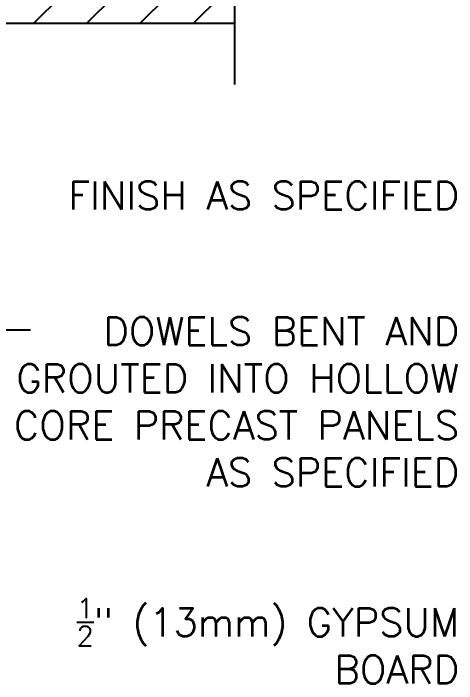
# Model space of a CAD drawing. Header units: inches. Extents: x 150.8 to 208.4, y 123.4 to 190.6.
# Drawn here: x 196.55 to 208.32, y 145.61 to 163.41 of the extents above; entities that cross this region are included whole.
import ezdxf

# ---------------------------------------------------------------- set-up
doc = ezdxf.new("R2010")
doc.units = ezdxf.units.IN
doc.header["$LTSCALE"] = 0.5
doc.header["$MEASUREMENT"] = 0
for name, color, linetype in [('HATCH', 12, 'Continuous'), ('line25', 2, 'Continuous'), ('LINE9', 9, 'Continuous'), ('TEXT', 4, 'Continuous')]:
    doc.layers.add(name, color=color, linetype=linetype)
doc.styles.add('DIM', font='romans.shx', dxfattribs={"width": 0.7})
doc.styles.add('ROMANS', font='romans.shx', dxfattribs={"height": 0.75})
doc.dimstyles.new('ext_12', dxfattribs={"dimscale": 12, "dimtxt": 0.09375, "dimasz": 0.09375, "dimexe": 0.09375, "dimexo": 0.0625, "dimgap": 0.0625, "dimtad": 1, "dimdec": 1, "dimzin": 3, "dimdsep": 46, "dimlunit": 4, "dimtxsty": 'DIM', "dimcen": 0.09, "dimdle": 0.09375, "dimclrt": 4, "dimadec": 0, "dimazin": 0, "dimtfac": 1, "dimtdec": 1, "dimtmove": 2, "dimatfit": 3, "dimfxl": 1, "dimfrac": 2, "dimtolj": 1, "dimtzin": 0, "dimarcsym": 0})

msp = doc.modelspace()

# ---------------------------------------------------------------- hatches: boundary and pattern name
at = {"layer": 'HATCH'}
h = msp.add_hatch(dxfattribs=at)
h.set_pattern_fill('ANSI31', color=256, scale=8, style=0)
h.set_pattern_definition([(45, (0, 0), (-0.7071067811865475, 0.7071067811865476), [])])
h.paths.add_polyline_path([(202.422542507707, 164.996823549474, -0.5704545098094453), (202.422542507707, 169.3007816980291), (202.422542507707, 171.1488026237523), (188.6949363397699, 171.1488026237524), (188.6949363397699, 169.6488026237515, -1.78828917065623), (186.4645465427197, 166.0194836461306), (185.0190194239107, 165.8675526237524), (184.8551284584182, 163.5238026237524, 1), (184.8551284584182, 163.1488026237524), (202.422542507707, 163.1488026237524)])
h.paths.add_polyline_path([(193.6949363397698, 167.1488026237515, -1), (198.6949363397698, 167.1488026237515, -1)], flags=16)

# ---------------------------------------------------------------- linework, layer by layer
at = {"layer": 'line25'}
msp.add_line((184.8551284584182, 163.1488026237524), (202.4225425077071, 163.1488026237524), dxfattribs=at)
at = {"layer": 'LINE9'}
msp.add_lwpolyline([(202.422542507707, 172.9081421576755), (202.422542507707, 167.1488026237516), (201.422542507707, 166.1488026237516), (202.422542507707, 166.1488026237516), (203.422542507707, 166.1488026237516), (202.422542507707, 165.1488026237516), (202.422542507707, 161.5238026237516)], dxfattribs=at)

# ---------------------------------------------------------------- texts
at = {"layer": 'TEXT', "char_height": 0.75, "attachment_point": 6, "style": 'ROMANS'}
for s, insert, width in [('\\A1;FINISH AS SPECIFIED', (208.3892002804317, 158.5755903171639), 12.02995102836537), ('\\A1;DOWELS BENT AND GROUTED INTO HOLLOW CORE PRECAST PANELS AS SPECIFIED', (208.3892002804317, 153.0970955865413), 13.63949458487357), ('\\A1;{\\H0.7x;\\S1/2;}" (13mm) GYPSUM BOARD', (208.3892002804317, 146.7423719135501), 12.02995102836537)]:
    msp.add_mtext(s, dxfattribs=dict(at, insert=insert, width=width))

# ---------------------------------------------------------------- leaders
at = {"layer": 'TEXT'}
msp.add_leader([(187.0790080697039, 166.6871988503433), (193.391144353705, 155.0093938415445), (197.0044085628012, 155.0093938415445)], dimstyle='ext_12', dxfattribs=at)

doc.saveas('drawing.dxf')
